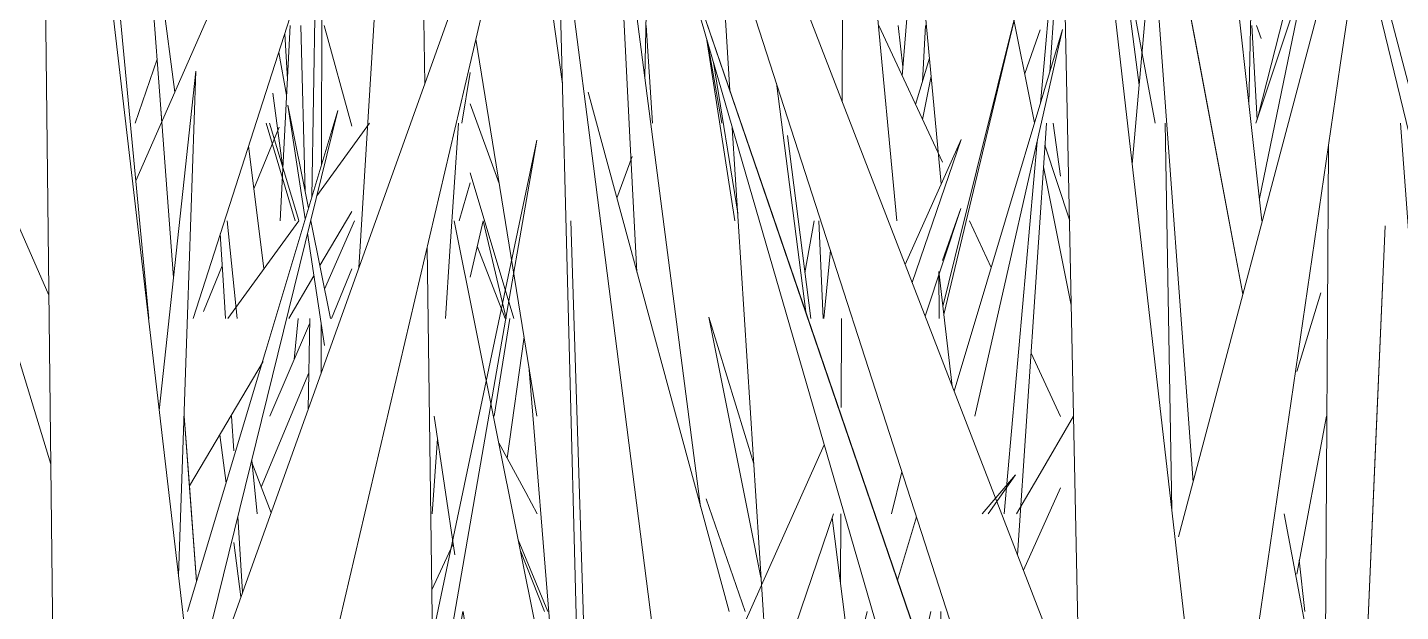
# Model space of a CAD drawing. Header units: millimetres. Extents: x -9575 to 27274, y -4387 to 11354.
# Drawn here: x -6146.04 to -6107.22, y 3072.06 to 3088.56 of the extents above; entities that cross this region are included whole.
import ezdxf

# ---------------------------------------------------------------- set-up
doc = ezdxf.new("R2010")
doc.units = ezdxf.units.MM
doc.layers.add('G-IMPT', color=8, linetype='Continuous', lineweight=9)

# ---------------------------------------------------------------- blocks, each defined once
blk = doc.blocks.new('Grass Array - 25_dwg-V50-North')
at = {"layer": 'G-IMPT'}
for p, q in [((-6133.26, 3112.972), (-6112.268, 3048)), ((-6108.195, 3048.185), (-6133.26, 3112.972)), ((-6120.208, 3084.143), (-6122.815, 3112.045)), ((-6111.145, 3083.1), (-6114.32, 3111.81)), ((-6134.807, 3086.969), (-6135.094, 3107.268)), ((-6145.06, 3048), (-6145.716, 3106.911)), ((-6116.3, 3069.306), (-6117.009, 3103.884)), ((-6108.195, 3048.185), (-6128.834, 3101.532)), ((-6142.971, 3084.228), (-6135.464, 3101.29)), ((-6120.546, 3100.726), (-6117.567, 3085.868)), ((-6142.603, 3080.341), (-6144.445, 3099.785)), ((-6123.01, 3086.478), (-6122.969, 3099.052)), ((-6122.969, 3099.052), (-6121.459, 3083.1)), ((-6135.746, 3097.732), (-6141.355, 3080.341)), ((-6128.374, 3096.895), (-6128.588, 3087.168)), ((-6144.491, 3096.418), (-6138.837, 3048)), ((-6135.75, 3096.661), (-6136.672, 3081.767)), ((-6114.63, 3096.715), (-6113.089, 3075.717)), ((-6114.63, 3096.715), (-6113.021, 3088.164)), ((-6111.679, 3081.027), (-6114.63, 3096.715)), ((-6141.139, 3069.306), (-6131.494, 3096.21)), ((-6133.534, 3087.496), (-6131.494, 3096.21)), ((-6108.929, 3087.492), (-6107.665, 3096.143)), ((-6141.869, 3086.734), (-6142.897, 3094.593)), ((-6142.265, 3086.258), (-6142.897, 3094.593)), ((-6115.86, 3093.855), (-6111.651, 3057.116)), ((-6127.007, 3075.016), (-6129.42, 3093.561)), ((-6128.995, 3085.268), (-6129.42, 3093.561)), ((-6111.244, 3086.063), (-6109.363, 3093.478)), ((-6108.772, 3092.954), (-6097.94, 3048.206)), ((-6130.039, 3084.642), (-6131.063, 3092.631)), ((-6129.899, 3048), (-6131.063, 3092.631)), ((-6117.3, 3087.556), (-6116.836, 3092.795)), ((-6131.622, 3092.004), (-6130.915, 3086.962)), ((-6117.137, 3087.299), (-6116.836, 3091.813)), ((-6137.725, 3084.683), (-6137.713, 3091.377)), ((-6127.738, 3091.328), (-6115.163, 3048)), ((-6127.738, 3091.328), (-6125.072, 3083.545)), ((-6112.898, 3048), (-6127.738, 3091.328)), ((-6126.472, 3091.377), (-6126.179, 3086.775)), ((-6120.98, 3091.377), (-6121.308, 3087.195)), ((-6115.204, 3091.459), (-6114.613, 3086.924)), ((-6115.204, 3091.459), (-6114.156, 3085.859)), ((-6113.498, 3074.176), (-6108.93, 3091.377)), ((-6099.644, 3058.901), (-6108.164, 3091.377)), ((-6137.87, 3091.147), (-6137.998, 3083.773)), ((-6114.81, 3084.694), (-6114.23, 3091.264)), ((-6114.81, 3084.694), (-6114.23, 3091.264)), ((-6142.603, 3080.341), (-6143.582, 3090.679)), ((-6109.876, 3090.183), (-6111.312, 3085.859)), ((-6109.876, 3090.183), (-6111.214, 3083.73)), ((-6123.01, 3086.478), (-6122.999, 3090.045)), ((-6120.134, 3080.452), (-6117.946, 3089.578)), ((-6119.818, 3082.049), (-6117.946, 3089.578)), ((-6111.443, 3089.414), (-6111.508, 3086.38)), ((-6138.61, 3088.618), (-6138.891, 3083.1)), ((-6138.311, 3088.618), (-6138.183, 3083.908)), ((-6137.646, 3088.618), (-6136.864, 3085.772)), ((-6128.367, 3085.859), (-6128.544, 3088.618)), ((-6120.174, 3084.754), (-6121.97, 3088.618)), ((-6121.425, 3088.618), (-6121.289, 3087.446)), ((-6120.739, 3087.018), (-6120.653, 3088.618)), ((-6111.281, 3085.954), (-6111.425, 3088.618)), ((-6111.167, 3088.251), (-6111.297, 3088.618)), ((-6138.763, 3088.378), (-6138.688, 3087.101)), ((-6131.636, 3077.582), (-6133.364, 3088.224)), ((-6119.253, 3077.582), (-6116.778, 3088.497)), ((-6118.918, 3081.364), (-6116.778, 3088.497)), ((-6117.414, 3088.495), (-6117.846, 3087.261)), ((-6138.711, 3086.645), (-6138.932, 3087.853)), ((-6126.039, 3083.1), (-6126.831, 3088.201)), ((-6126.802, 3088.102), (-6126.412, 3085.859)), ((-6111.679, 3081.027), (-6113.021, 3088.164)), ((-6142.372, 3087.666), (-6142.994, 3085.859)), ((-6133.534, 3087.496), (-6140.15, 3059.245)), ((-6126.647, 3087.568), (-6125.958, 3083.311)), ((-6120.93, 3086.381), (-6120.539, 3087.688)), ((-6117.3, 3087.556), (-6117.4, 3086.423)), ((-6108.929, 3087.492), (-6112.393, 3063.788)), ((-6142.31, 3077.736), (-6141.275, 3087.324)), ((-6141.512, 3080.452), (-6141.275, 3087.324)), ((-6133.526, 3087.286), (-6133.756, 3085.859)), ((-6120.735, 3085.961), (-6120.492, 3087.183)), ((-6139.104, 3086.699), (-6138.816, 3084.587)), ((-6126.199, 3072.065), (-6130.188, 3086.732)), ((-6124.037, 3080.522), (-6124.865, 3086.987)), ((-6138.093, 3083.457), (-6138.672, 3086.362)), ((-6138.183, 3083.156), (-6138.672, 3086.362)), ((-6132.703, 3084.152), (-6133.526, 3086.402)), ((-6142.265, 3086.258), (-6142.235, 3085.859)), ((-6142.265, 3086.258), (-6141.904, 3081.495)), ((-6141.358, 3069.589), (-6137.265, 3086.217)), ((-6139.3, 3079.43), (-6137.265, 3086.217)), ((-6138.919, 3085.738), (-6139.635, 3083.997)), ((-6139.289, 3085.859), (-6138.469, 3083.1)), ((-6138.366, 3083.105), (-6139.195, 3085.859)), ((-6136.714, 3085.378), (-6136.364, 3085.859)), ((-6134.095, 3082.237), (-6133.853, 3085.859)), ((-6126.112, 3085.724), (-6123.735, 3048.452)), ((-6123.895, 3080.341), (-6124.554, 3085.51)), ((-6118.048, 3073.651), (-6117.233, 3085.859)), ((-6116.836, 3084.362), (-6117.046, 3085.859)), ((-6113.879, 3085.859), (-6113.693, 3074.942)), ((-6104.41, 3048), (-6107.229, 3085.859)), ((-6139.352, 3081.748), (-6139.787, 3085.202)), ((-6139.352, 3081.748), (-6139.787, 3085.202)), ((-6137.86, 3083.8), (-6136.714, 3085.378)), ((-6135.628, 3066.418), (-6131.641, 3085.376)), ((-6132.817, 3078.612), (-6131.641, 3085.376)), ((-6128.995, 3085.268), (-6128.81, 3081.65)), ((-6121.227, 3081.868), (-6119.647, 3085.394)), ((-6121.027, 3081.351), (-6119.647, 3085.394)), ((-6117.497, 3085.324), (-6118.426, 3074.823)), ((-6116.574, 3083.1), (-6117.275, 3085.234)), ((-6116.574, 3083.1), (-6117.275, 3085.23)), ((-6109.452, 3051.433), (-6109.264, 3085.197)), ((-6129.377, 3083.735), (-6128.944, 3084.918)), ((-6145.374, 3076.228), (-6147.916, 3084.528)), ((-6133.526, 3084.452), (-6132.29, 3080.341)), ((-6130.039, 3084.642), (-6125.343, 3048)), ((-6117.316, 3084.619), (-6116.534, 3080.717)), ((-6146.776, 3084.079), (-6145.428, 3081.001)), ((-6133.837, 3083.1), (-6133.526, 3084.173)), ((-6137.769, 3081.831), (-6136.864, 3083.356)), ((-6112.898, 3048), (-6125.072, 3083.545)), ((-6120.662, 3080.408), (-6119.652, 3083.447)), ((-6120.174, 3081.977), (-6119.652, 3083.447)), ((-6140.111, 3080.341), (-6140.394, 3083.1)), ((-6140.374, 3080.341), (-6138.369, 3083.1)), ((-6137.472, 3080.341), (-6138.022, 3083.1)), ((-6137.636, 3081.163), (-6136.795, 3083.1)), ((-6133.974, 3083.1), (-6130.343, 3065.026)), ((-6133.155, 3083.1), (-6133.526, 3081.501)), ((-6132.502, 3080.341), (-6133.152, 3083.1)), ((-6129.56, 3048), (-6130.674, 3083.1)), ((-6123.797, 3083.1), (-6124.059, 3081.625)), ((-6123.67, 3083.1), (-6123.541, 3080.341)), ((-6118.793, 3081.781), (-6119.406, 3083.1)), ((-6109.077, 3050.463), (-6107.655, 3082.954)), ((-6107.929, 3076.698), (-6107.655, 3082.954)), ((-6140.505, 3081.423), (-6140.586, 3082.725)), ((-6137.637, 3079.579), (-6138.12, 3082.745)), ((-6134.517, 3066.547), (-6134.741, 3082.344)), ((-6134.095, 3082.237), (-6134.222, 3080.341)), ((-6133.321, 3082.384), (-6132.53, 3080.341)), ((-6123.339, 3082.265), (-6123.521, 3080.341)), ((-6119.818, 3082.049), (-6120.16, 3080.673)), ((-6140.53, 3081.824), (-6141.058, 3080.54)), ((-6136.864, 3081.737), (-6137.445, 3080.341)), ((-6120.269, 3080.341), (-6120.277, 3081.664)), ((-6119.896, 3078.429), (-6120.277, 3081.664)), ((-6140.505, 3081.423), (-6140.437, 3080.341)), ((-6138.652, 3080.341), (-6137.937, 3081.547)), ((-6118.918, 3081.364), (-6119.841, 3078.286)), ((-6110.16, 3078.846), (-6109.481, 3081.064)), ((-6141.512, 3080.452), (-6141.765, 3073.075)), ((-6139.189, 3077.582), (-6138.061, 3080.184)), ((-6138.495, 3079.183), (-6138.381, 3080.341)), ((-6138.058, 3080.341), (-6138.103, 3077.775)), ((-6137.736, 3078.797), (-6137.734, 3080.211)), ((-6132.404, 3080.341), (-6132.848, 3077.582)), ((-6125.606, 3074.537), (-6126.779, 3080.378)), ((-6125.506, 3076.232), (-6126.779, 3080.378)), ((-6123.039, 3077.825), (-6123.03, 3080.341)), ((-6123.039, 3077.825), (-6123.03, 3080.341)), ((-6132.48, 3076.393), (-6132, 3079.823)), ((-6139.3, 3079.43), (-6141.508, 3072.065)), ((-6116.836, 3077.57), (-6117.667, 3079.358)), ((-6141.457, 3075.609), (-6139.371, 3079.128)), ((-6131.081, 3069.306), (-6131.867, 3079.001)), ((-6138.085, 3078.803), (-6139.427, 3075.577)), ((-6132.817, 3078.612), (-6134.433, 3069.306)), ((-6141.608, 3077.582), (-6141.254, 3072.913)), ((-6141.607, 3077.582), (-6141.457, 3075.609)), ((-6140.266, 3077.582), (-6140.205, 3076.605)), ((-6133.959, 3073.66), (-6134.544, 3077.582)), ((-6117.476, 3075.852), (-6116.468, 3077.582)), ((-6109.314, 3077.582), (-6110.16, 3073.114)), ((-6140.423, 3075.684), (-6140.602, 3077.052)), ((-6134.449, 3076.947), (-6134.592, 3074.823)), ((-6131.953, 3075.422), (-6132.713, 3076.824)), ((-6123.512, 3076.767), (-6127.803, 3067.191)), ((-6107.929, 3076.698), (-6109.076, 3050.46)), ((-6139.543, 3074.823), (-6139.698, 3076.333)), ((-6139.151, 3074.851), (-6139.692, 3076.271)), ((-6121.319, 3076.012), (-6121.614, 3074.823)), ((-6119.051, 3074.823), (-6118.112, 3075.922)), ((-6118.876, 3074.823), (-6118.112, 3075.922)), ((-6117.476, 3075.852), (-6118.075, 3074.823)), ((-6141.253, 3072.915), (-6141.457, 3075.609)), ((-6131.953, 3075.422), (-6131.628, 3074.823)), ((-6117.886, 3073.233), (-6116.836, 3075.559)), ((-6125.745, 3072.065), (-6126.85, 3075.248)), ((-6140.089, 3074.746), (-6139.956, 3072.606)), ((-6127.019, 3063.788), (-6123.254, 3074.823)), ((-6120.481, 3052.752), (-6123.293, 3074.71)), ((-6123.055, 3072.852), (-6123.048, 3074.823)), ((-6123.055, 3072.852), (-6123.048, 3074.823)), ((-6120.906, 3074.735), (-6121.443, 3072.947)), ((-6109.474, 3069.306), (-6110.512, 3074.823)), ((-6109.474, 3069.306), (-6110.512, 3074.823)), ((-6125.606, 3074.537), (-6125.302, 3073.027)), ((-6140.003, 3072.473), (-6140.205, 3074.013)), ((-6134.604, 3072.674), (-6134.006, 3073.976)), ((-6131.331, 3072.065), (-6132.164, 3074.089)), ((-6132.101, 3073.776), (-6131.417, 3072.065)), ((-6109.925, 3072.065), (-6110.085, 3073.512)), ((-6133.734, 3072.065), (-6134.526, 3067.139)), ((-6131.697, 3058.5), (-6133.721, 3072.065)), ((-6122.3, 3072.065), (-6122.732, 3070.328)), ((-6120.757, 3070.946), (-6120.504, 3072.065)), ((-6120.206, 3069.338), (-6120.222, 3072.065))]:
    blk.add_line(p, q, dxfattribs=at)
blk = doc.blocks.new('Grass Array - Grass Array-V52-North')
blk.add_blockref('Grass Array - 25_dwg-V50-North', (0, 0))

msp = doc.modelspace()

# ---------------------------------------------------------------- block references
msp.add_blockref('Grass Array - Grass Array-V52-North', (0, 0))

doc.saveas('drawing.dxf')
